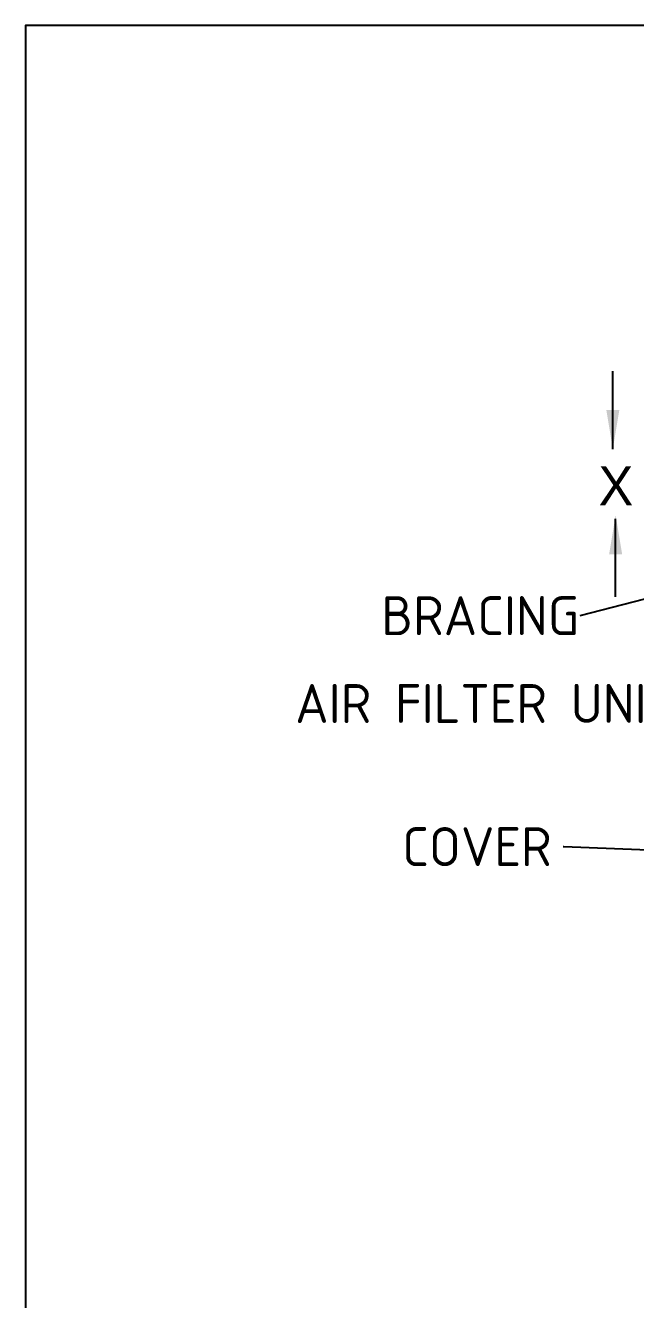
# Model space of a CAD drawing. Header units: millimetres. Extents: x 0 to 4637, y 0 to 3023.
# Drawn here: x 810 to 1247, y 2111 to 3023 of the extents above; entities that cross this region are included whole.
import ezdxf
from ezdxf.enums import TextEntityAlignment as Align

# ---------------------------------------------------------------- set-up
doc = ezdxf.new("R2010")
doc.units = ezdxf.units.MM
doc.layers.add('Default', color=7, linetype='Continuous')
doc.styles.add('SEACAD_Solid_Edge_ANSI', font='seans.ttf')
doc.styles.get("Standard").update_dxf_attribs({"font": 'calibri.ttf'})

msp = doc.modelspace()

# ---------------------------------------------------------------- hatches: boundary and pattern name
at = {"layer": 'Default', "linetype": 'Continuous'}
for points in [[(1226.4885, 2748.0521), (1231.1398, 2720.144), (1235.7912, 2748.0521)], [(1228.5184, 2644.7848), (1237.8211, 2644.7848), (1233.1697, 2672.6929)]]:
    msp.add_hatch(color=7, dxfattribs=at).paths.add_polyline_path(points)

# ---------------------------------------------------------------- linework, layer by layer
msp.add_lwpolyline([(810.3822, 552.4492), (4637.0008, 552.4492), (4637.0008, 3023.4712), (810.3822, 3023.4712)], close=True)
at = {"layer": 'Default', "color": 7, "linetype": 'Continuous'}
for p, q in [((1231.1398, 2720.144), (1231.1398, 2775.9603)), ((1233.1697, 2614.3504), (1233.1697, 2670.1667))]:
    msp.add_line(p, q, dxfattribs=at)
at = {"layer": 'Default', "color": 7, "linetype": 'ByBlock', "lineweight": -2}
for p, q in [((1312.4885, 2627.9053), (1207.4213, 2600.6887)), ((1196.0569, 2435.1418), (1195.6526, 2435.1418)), ((1321.9991, 2430.373), (1196.0569, 2435.1418))]:
    msp.add_line(p, q, dxfattribs=at)

# ---------------------------------------------------------------- texts
at = {"layer": 'Default', "color": 7, "linetype": 'Continuous', "style": 'SEACAD_Solid_Edge_ANSI'}
msp.add_text('  X', height=27.90817, dxfattribs=at).set_placement((1200.1844, 2707.6579), align=Align.TOP_LEFT)
at = {"layer": 'Default', "color": 7, "linetype": 'Continuous', "char_height": 27.908166, "attachment_point": 1}
for s, insert in [('{\\pxsm0.9;\\fSolid Edge ANSI|b0||i0||c0|p34;\\W1.;BRACING\\P}', (1065.3502, 2614.7405)), ('{\\pxsm0.9;\\fSolid Edge ANSI|b0||i0||c0|p34;\\W1.;AIR FILTER UNIT\\P}', (1003.621, 2551.8554)), ('{\\pxsm0.9;\\fSolid Edge ANSI|b0||i0||c0|p34;\\W1.;COVER\\P}', (1080.2957, 2449.3194))]:
    msp.add_mtext(s, dxfattribs=dict(at, insert=insert))

doc.saveas('drawing.dxf')
